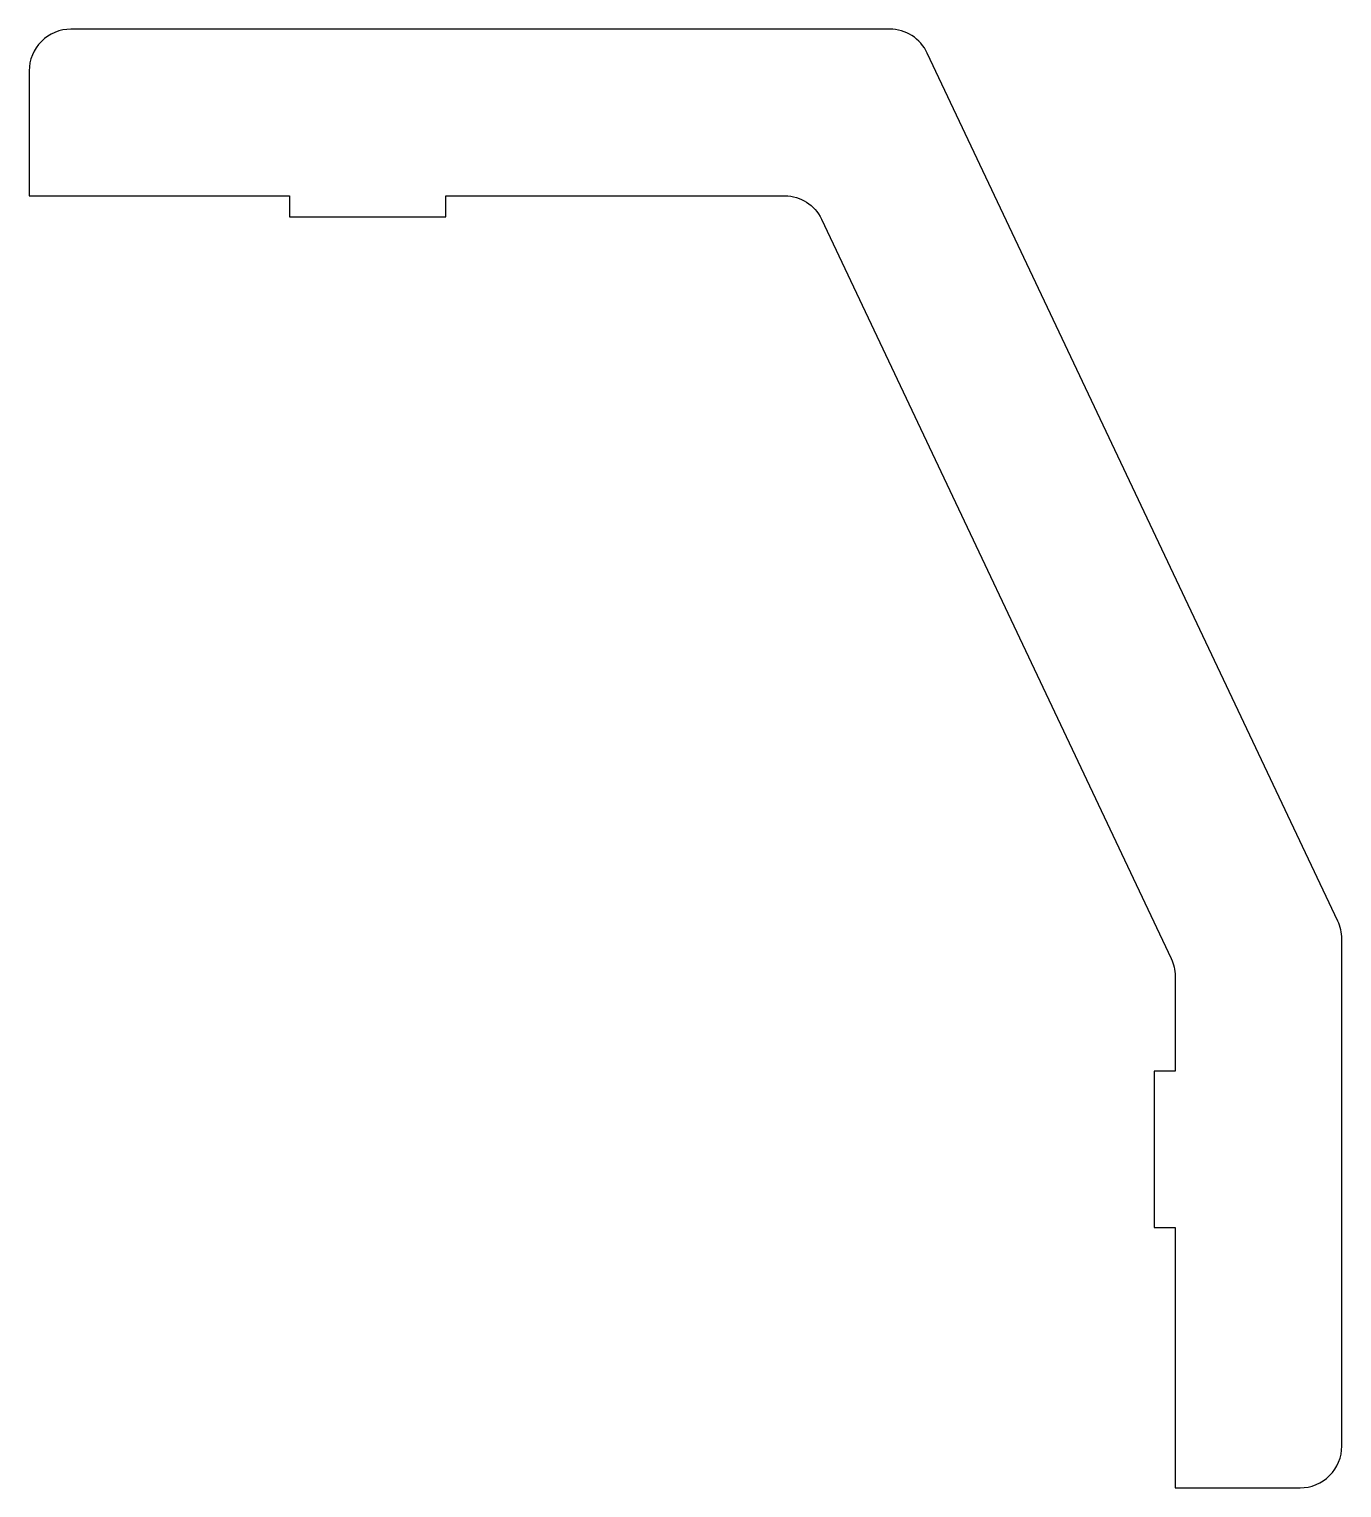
# Model space of a CAD drawing. Extents: x 0 to 126, y -124 to 16.
import ezdxf

# ---------------------------------------------------------------- set-up
doc = ezdxf.new("R2010")
doc.units = 0

msp = doc.modelspace()

# ---------------------------------------------------------------- linework, layer by layer
at = {"layer": '1'}
msp.add_lwpolyline([(126, -71.31, 0.1109), (125.62, -69.6), (86.21, 13.71, 0.289993), (82.6, 16), (4, 16, 0.414214), (0, 12), (0, 0), (25, 0), (25, -2), (40, -2), (40, 0), (72.55, 0, -0.289993), (76.05, -2.22), (109.63, -73.21, -0.1109), (110, -74.87), (110, -84), (108, -84), (108, -99), (110, -99), (110, -124), (122, -124, 0.414214), (126, -120)], format="xyb", close=True, dxfattribs=at)

doc.saveas('drawing.dxf')
